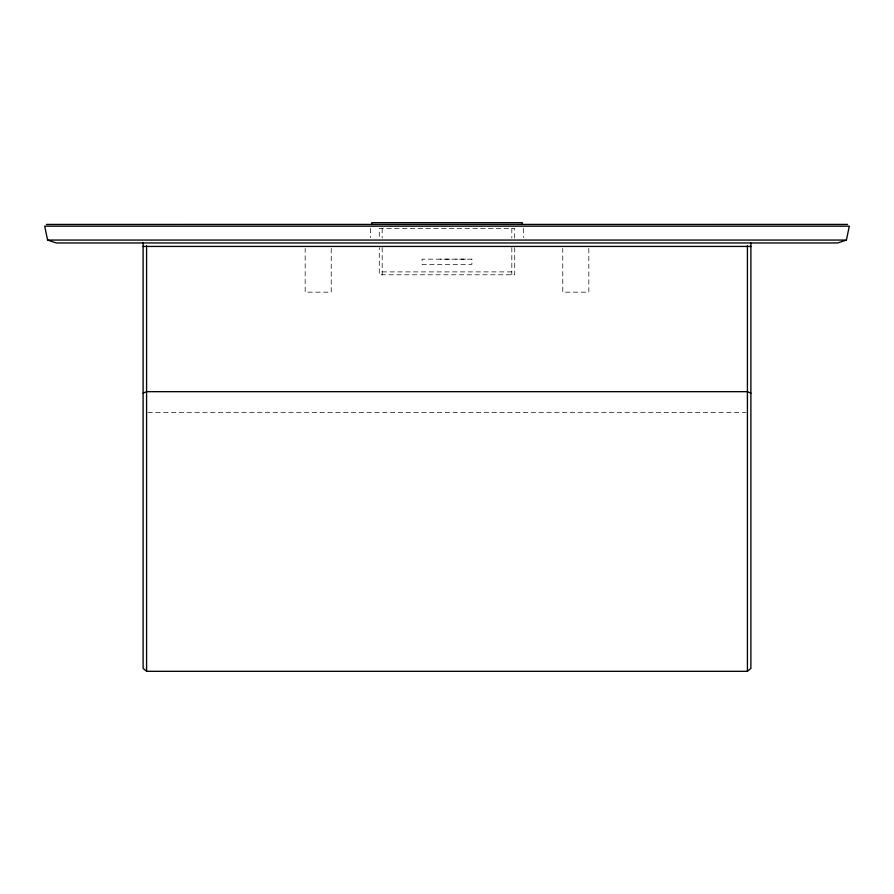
<?xml version="1.0" encoding="UTF-8"?>
<svg xmlns="http://www.w3.org/2000/svg" width="894" height="894" viewBox="0 0 894 894"><rect width="100%" height="100%" fill="white"/><g stroke="black" fill="none" stroke-linecap="round" stroke-linejoin="round"><path stroke-width="0.67" stroke-dasharray="4.47 3.35" d="M382.174 271.899L511.826 271.899M147.968 412.615L746.032 412.615M588.822 248.42L588.822 292.159L562.773 292.159L562.773 248.42M523.403 228.406L523.403 237.659M514.721 238.016L514.721 228.484L379.279 228.484L379.279 238.016M514.721 247.549L514.721 274.793L379.279 274.793L379.279 247.549M511.826 228.484L511.826 238.016M511.826 247.549L511.826 274.793M465.528 259.159L455.683 259.159M449.894 259.159L440.049 259.159M382.174 228.484L382.174 238.016M382.174 247.549L382.174 274.793M370.597 228.406L370.597 237.659M331.227 248.42L331.227 292.159L305.178 292.159L305.178 248.42M471.887 259.159L422.113 259.159L422.113 264.378L471.887 264.378L471.887 259.159"/><path stroke-width="1.34" d="M846.406 240.061L849.3 226.171L44.7 226.171L47.594 240.061L56.277 242.956L837.723 242.956L846.406 240.061L47.594 240.061M143.107 242.956L143.107 668.41L146.582 671.305L747.418 671.305L750.893 668.41L750.893 242.956M143.107 393.159L146.582 391.661L747.418 391.661L750.893 393.159M143.107 246.431L750.893 246.431M847.568 224.405L46.432 224.428M747.418 245.738L747.418 671.305M522.252 224.428L522.252 222.695L371.748 222.695L371.748 224.428M146.582 245.738L146.582 671.305"/></g></svg>
